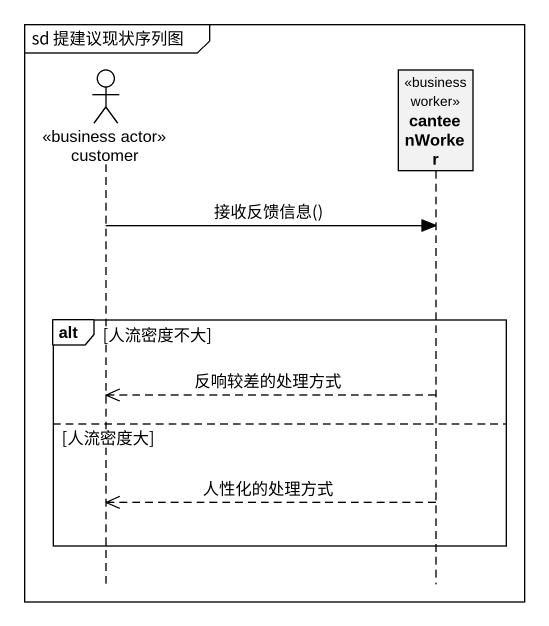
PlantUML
@startuml
mainframe sd 提建议现状序列图
hide footbox
actor customer <<business actor>>
participant canteenWorker <<business worker>>

customer -> canteenWorker : 接收反馈信息()
alt 人流密度不大
  canteenWorker -->> customer : 反响较差的处理方式
else 人流密度大
  canteenWorker -->> customer : 人性化的处理方式
end
@enduml
